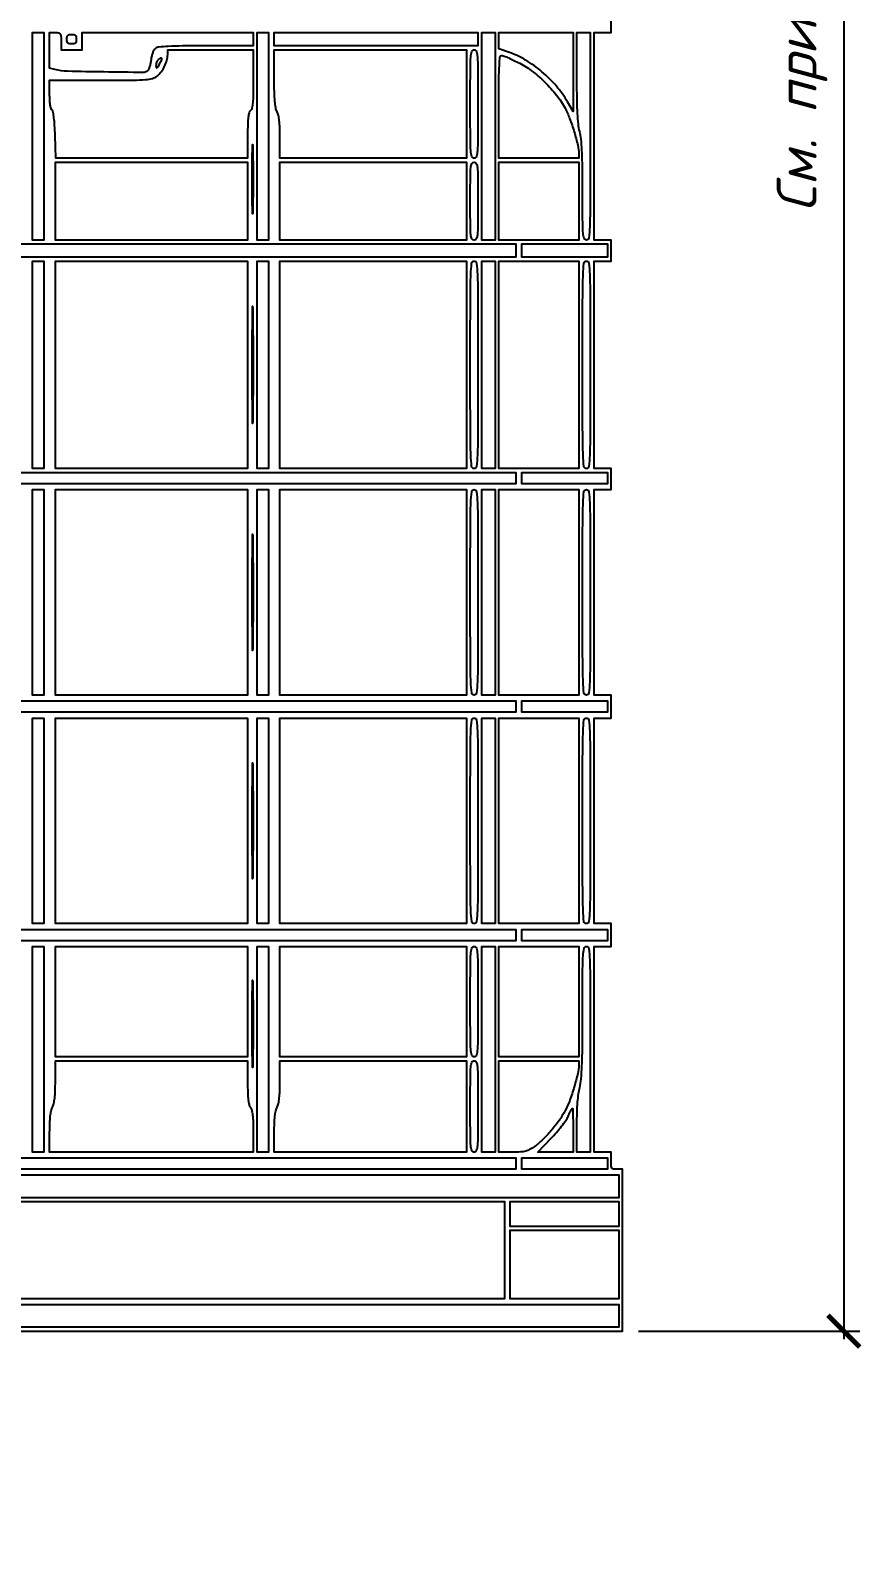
# Model space of a CAD drawing. Header units: millimetres. Extents: x -300689 to 10556, y -104928 to 107291.
# Drawn here: x -20795.2 to -20743, y 28002.7 to 28099 of the extents above; entities that cross this region are included whole.
import ezdxf

# ---------------------------------------------------------------- set-up
doc = ezdxf.new("R2010")
doc.units = ezdxf.units.MM
doc.layers.add('линии', color=7, linetype='Continuous')
doc.styles.add('Ариал узк.', font='arial.ttf', dxfattribs={"width": 0.75, "height": 5})
doc.styles.add('стиль2', font='isocpeur.ttf', dxfattribs={"oblique": 15, "height": 2.5})
doc.dimstyles.new('1-1', dxfattribs={"dimscale": 0, "dimtxt": 2.7, "dimasz": 2, "dimexe": 1, "dimexo": 1, "dimgap": 1, "dimtad": 1, "dimdec": 0, "dimzin": 0, "dimdsep": 46, "dimtxsty": 'Ариал узк.', "dimblk1": 'ARCHTICK', "dimblk2": 'ARCHTICK', "dimsah": 1, "dimcen": 3, "dimdle": 0.5, "dimclrd": 256, "dimclre": 256, "dimclrt": 256, "dimadec": 0, "dimazin": 0, "dimtfac": 1, "dimtdec": 0, "dimtofl": 0, "dimtmove": 1, "dimatfit": 3, "dimldrblk": 'DOTSMALL', "dimfxl": 0, "dimtolj": 1, "dimtzin": 0, "dimarcsym": 0})

# ---------------------------------------------------------------- blocks, each defined once
blk = doc.blocks.new('_ARCHTICK')
at = {"color": 0, "linetype": 'ByBlock', "ltscale": 10, "const_width": 0.15}
blk.add_lwpolyline([(-0.5, -0.5), (0.5, 0.5)], dxfattribs=at)
blk = doc.blocks.new('*D109')
at = {"layer": 'Defpoints', "color": 0, "linetype": 'ByBlock', "ltscale": 0.25}
for p in [(-20758.636, 28183.253), (-20757.987, 28017.216), (-20744.068, 28017.216)]:
    blk.add_point(p, dxfattribs=at)
at = {"layer": 'линии', "linetype": 'ByBlock', "lineweight": -2, "ltscale": 0.25}
for p, q in [((-20744.068, 28183.753), (-20744.068, 28016.716)), ((-20757.636, 28183.253), (-20743.068, 28183.253)), ((-20756.987, 28017.216), (-20743.068, 28017.216))]:
    blk.add_line(p, q, dxfattribs=at)
at = {"layer": 'линии', "linetype": 'ByBlock', "lineweight": -2, "ltscale": 0.25, "xscale": 2, "yscale": 2, "zscale": 2}
for p, rotation in [((-20744.068, 28183.253), 90), ((-20744.068, 28017.216), 270)]:
    blk.add_blockref('_ARCHTICK', p, dxfattribs=dict(at, rotation=rotation))
at = {"layer": 'линии', "linetype": 'ByBlock', "ltscale": 0.25, "insert": (-20746.693, 28100.234), "char_height": 2.5, "attachment_point": 5, "rotation": 90, "style": 'стиль2'}
blk.add_mtext('\\A1;См. примечание', dxfattribs=at)
blk = doc.blocks.new('_DotSmall')
at = {"color": 0, "linetype": 'ByBlock', "const_width": 0.5}
blk.add_lwpolyline([(-0.0625, 0, 1), (0.0625, 0, 1)], format="xyb", close=True, dxfattribs=at)

msp = doc.modelspace()

# ---------------------------------------------------------------- linework, layer by layer
msp.add_lwpolyline([(-20828.253, 28017.2101, -0.000124), (-20804.2146, 28017.216), (-20757.9872, 28017.216), (-20757.9872, 28022.3058), (-20757.9872, 28027.3956), (-20758.3465, 28027.3956, -0.036189), (-20758.5622, 28027.4113, -0.212646), (-20758.6559, 28027.4705, -0.135673), (-20758.6976, 28027.597, -0.012152), (-20758.7058, 28027.9346), (-20758.7058, 28028.4735), (-20759.2447, 28028.4735), (-20759.7836, 28028.4735), (-20759.7836, 28034.9405), (-20759.7836, 28041.4076), (-20759.2447, 28041.4076), (-20758.7058, 28041.4076), (-20758.7058, 28042.1261), (-20758.7058, 28042.8447), (-20759.2447, 28042.8447), (-20759.7836, 28042.8447), (-20759.7836, 28049.3117), (-20759.7836, 28055.7788), (-20759.2447, 28055.7788), (-20758.7058, 28055.7788), (-20758.7058, 28056.4973), (-20758.7058, 28057.2159), (-20759.2447, 28057.2159), (-20759.7836, 28057.2159), (-20759.7836, 28063.6829), (-20759.7836, 28070.15), (-20759.2447, 28070.15), (-20758.7058, 28070.15), (-20758.7058, 28070.8086), (-20758.7058, 28071.4673), (-20759.2447, 28071.4673), (-20759.7836, 28071.4673), (-20759.7836, 28077.9942), (-20759.7836, 28084.5212), (-20759.2447, 28084.5212), (-20758.7058, 28084.5212), (-20758.7058, 28085.1798), (-20758.7058, 28085.8385), (-20759.2447, 28085.8385), (-20759.7836, 28085.8385), (-20759.7836, 28092.3654), (-20759.7836, 28098.8924), (-20759.2447, 28098.8924), (-20758.7058, 28098.8924), (-20758.7058, 28100.2097)], format="xyb")
for points in [[(-20794.3942, 28092.3654), (-20794.3942, 28085.8385), (-20794.7535, 28085.8385), (-20795.1128, 28085.8385), (-20795.1128, 28092.3654), (-20795.1128, 28098.8924), (-20794.7535, 28098.8924), (-20794.3942, 28098.8924)], [(-20780.2626, 28092.3654), (-20780.2626, 28085.8385), (-20780.6218, 28085.8385), (-20780.9811, 28085.8385), (-20780.9811, 28092.3654), (-20780.9811, 28098.8924), (-20780.6218, 28098.8924), (-20780.2626, 28098.8924)], [(-20767.089, 28098.4732), (-20767.089, 28098.054), (-20773.4961, 28098.054), (-20779.9033, 28098.054), (-20779.9033, 28098.4732), (-20779.9033, 28098.8924), (-20773.4961, 28098.8924), (-20767.089, 28098.8924)], [(-20766.0111, 28092.3654), (-20766.0111, 28085.8385), (-20766.4303, 28085.8385), (-20766.8494, 28085.8385), (-20766.8494, 28092.3654), (-20766.8494, 28098.8924), (-20766.4303, 28098.8924), (-20766.0111, 28098.8924)], [(-20781.5799, 28088.2936), (-20781.5799, 28085.8385), (-20787.6278, 28085.8385), (-20793.6757, 28085.8385), (-20793.6757, 28088.2936), (-20793.6757, 28090.7487), (-20787.6278, 28090.7487), (-20781.5799, 28090.7487)], [(-20767.8075, 28088.2936), (-20767.8075, 28085.8385), (-20773.6758, 28085.8385), (-20779.544, 28085.8385), (-20779.544, 28088.2936), (-20779.544, 28090.7487), (-20773.6758, 28090.7487), (-20767.8075, 28090.7487)], [(-20760.7417, 28088.2936), (-20760.7417, 28085.8385), (-20763.2566, 28085.8385), (-20765.7716, 28085.8385), (-20765.7716, 28088.2936), (-20765.7716, 28090.7487), (-20763.2566, 28090.7487), (-20760.7417, 28090.7487)], [(-20764.6938, 28085.1798), (-20764.6938, 28084.7607), (-20802.3583, 28084.7607), (-20840.0228, 28084.7607), (-20840.0228, 28085.1798), (-20840.0228, 28085.599), (-20802.3583, 28085.599), (-20764.6938, 28085.599)], [(-20758.9453, 28085.1798), (-20758.9453, 28084.7607), (-20761.6399, 28084.7607), (-20764.3345, 28084.7607), (-20764.3345, 28085.1798), (-20764.3345, 28085.599), (-20761.6399, 28085.599), (-20758.9453, 28085.599)], [(-20794.3942, 28077.9942), (-20794.3942, 28071.4673), (-20794.7535, 28071.4673), (-20795.1128, 28071.4673), (-20795.1128, 28077.9942), (-20795.1128, 28084.5212), (-20794.7535, 28084.5212), (-20794.3942, 28084.5212)], [(-20781.5799, 28077.9942), (-20781.5799, 28071.4673), (-20787.6278, 28071.4673), (-20793.6757, 28071.4673), (-20793.6757, 28077.9942), (-20793.6757, 28084.5212), (-20787.6278, 28084.5212), (-20781.5799, 28084.5212)], [(-20780.2626, 28077.9942), (-20780.2626, 28071.4673), (-20780.6218, 28071.4673), (-20780.9811, 28071.4673), (-20780.9811, 28077.9942), (-20780.9811, 28084.5212), (-20780.6218, 28084.5212), (-20780.2626, 28084.5212)], [(-20767.8075, 28077.9942), (-20767.8075, 28071.4673), (-20773.6758, 28071.4673), (-20779.544, 28071.4673), (-20779.544, 28077.9942), (-20779.544, 28084.5212), (-20773.6758, 28084.5212), (-20767.8075, 28084.5212)], [(-20766.0111, 28077.9942), (-20766.0111, 28071.4673), (-20766.4303, 28071.4673), (-20766.8494, 28071.4673), (-20766.8494, 28077.9942), (-20766.8494, 28084.5212), (-20766.4303, 28084.5212), (-20766.0111, 28084.5212)], [(-20760.7417, 28077.9942), (-20760.7417, 28071.4673), (-20763.2566, 28071.4673), (-20765.7716, 28071.4673), (-20765.7716, 28077.9942), (-20765.7716, 28084.5212), (-20763.2566, 28084.5212), (-20760.7417, 28084.5212)], [(-20764.6938, 28070.8685), (-20764.6938, 28070.5092), (-20802.3583, 28070.5092), (-20840.0228, 28070.5092), (-20840.0228, 28070.8685), (-20840.0228, 28071.2278), (-20802.3583, 28071.2278), (-20764.6938, 28071.2278)], [(-20758.9453, 28070.8685), (-20758.9453, 28070.5092), (-20761.6399, 28070.5092), (-20764.3345, 28070.5092), (-20764.3345, 28070.8685), (-20764.3345, 28071.2278), (-20761.6399, 28071.2278), (-20758.9453, 28071.2278)], [(-20794.3942, 28063.6829), (-20794.3942, 28057.2159), (-20794.7535, 28057.2159), (-20795.1128, 28057.2159), (-20795.1128, 28063.6829), (-20795.1128, 28070.15), (-20794.7535, 28070.15), (-20794.3942, 28070.15)], [(-20781.5799, 28063.6829), (-20781.5799, 28057.2159), (-20787.6278, 28057.2159), (-20793.6757, 28057.2159), (-20793.6757, 28063.6829), (-20793.6757, 28070.15), (-20787.6278, 28070.15), (-20781.5799, 28070.15)], [(-20780.2626, 28063.6829), (-20780.2626, 28057.2159), (-20780.6218, 28057.2159), (-20780.9811, 28057.2159), (-20780.9811, 28063.6829), (-20780.9811, 28070.15), (-20780.6218, 28070.15), (-20780.2626, 28070.15)], [(-20767.8075, 28063.6829), (-20767.8075, 28057.2159), (-20773.6758, 28057.2159), (-20779.544, 28057.2159), (-20779.544, 28063.6829), (-20779.544, 28070.15), (-20773.6758, 28070.15), (-20767.8075, 28070.15)], [(-20766.0111, 28063.6829), (-20766.0111, 28057.2159), (-20766.4303, 28057.2159), (-20766.8494, 28057.2159), (-20766.8494, 28063.6829), (-20766.8494, 28070.15), (-20766.4303, 28070.15), (-20766.0111, 28070.15)], [(-20760.7417, 28063.6829), (-20760.7417, 28057.2159), (-20763.2566, 28057.2159), (-20765.7716, 28057.2159), (-20765.7716, 28063.6829), (-20765.7716, 28070.15), (-20763.2566, 28070.15), (-20760.7417, 28070.15)], [(-20764.6938, 28056.4973), (-20764.6938, 28056.138), (-20802.3583, 28056.138), (-20840.0228, 28056.138), (-20840.0228, 28056.4973), (-20840.0228, 28056.8566), (-20802.3583, 28056.8566), (-20764.6938, 28056.8566)], [(-20758.9453, 28056.4973), (-20758.9453, 28056.138), (-20761.6399, 28056.138), (-20764.3345, 28056.138), (-20764.3345, 28056.4973), (-20764.3345, 28056.8566), (-20761.6399, 28056.8566), (-20758.9453, 28056.8566)], [(-20794.3942, 28049.3117), (-20794.3942, 28042.8447), (-20794.7535, 28042.8447), (-20795.1128, 28042.8447), (-20795.1128, 28049.3117), (-20795.1128, 28055.7788), (-20794.7535, 28055.7788), (-20794.3942, 28055.7788)], [(-20781.5799, 28049.3117), (-20781.5799, 28042.8447), (-20787.6278, 28042.8447), (-20793.6757, 28042.8447), (-20793.6757, 28049.3117), (-20793.6757, 28055.7788), (-20787.6278, 28055.7788), (-20781.5799, 28055.7788)], [(-20780.2626, 28049.3117), (-20780.2626, 28042.8447), (-20780.6218, 28042.8447), (-20780.9811, 28042.8447), (-20780.9811, 28049.3117), (-20780.9811, 28055.7788), (-20780.6218, 28055.7788), (-20780.2626, 28055.7788)], [(-20767.8075, 28049.3117), (-20767.8075, 28042.8447), (-20773.6758, 28042.8447), (-20779.544, 28042.8447), (-20779.544, 28049.3117), (-20779.544, 28055.7788), (-20773.6758, 28055.7788), (-20767.8075, 28055.7788)], [(-20766.0111, 28049.3117), (-20766.0111, 28042.8447), (-20766.4303, 28042.8447), (-20766.8494, 28042.8447), (-20766.8494, 28049.3117), (-20766.8494, 28055.7788), (-20766.4303, 28055.7788), (-20766.0111, 28055.7788)], [(-20760.7417, 28049.3117), (-20760.7417, 28042.8447), (-20763.2566, 28042.8447), (-20765.7716, 28042.8447), (-20765.7716, 28049.3117), (-20765.7716, 28055.7788), (-20763.2566, 28055.7788), (-20760.7417, 28055.7788)], [(-20764.6938, 28042.1261), (-20764.6938, 28041.7668), (-20802.3583, 28041.7668), (-20840.0228, 28041.7668), (-20840.0228, 28042.1261), (-20840.0228, 28042.4854), (-20802.3583, 28042.4854), (-20764.6938, 28042.4854)], [(-20758.9453, 28042.1261), (-20758.9453, 28041.7668), (-20761.6399, 28041.7668), (-20764.3345, 28041.7668), (-20764.3345, 28042.1261), (-20764.3345, 28042.4854), (-20761.6399, 28042.4854), (-20758.9453, 28042.4854)], [(-20794.3942, 28034.9405), (-20794.3942, 28028.4735), (-20794.7535, 28028.4735), (-20795.1128, 28028.4735), (-20795.1128, 28034.9405), (-20795.1128, 28041.4076), (-20794.7535, 28041.4076), (-20794.3942, 28041.4076)], [(-20781.5799, 28037.9345), (-20781.5799, 28034.4615), (-20787.6278, 28034.4615), (-20793.6757, 28034.4615), (-20793.6757, 28037.9345), (-20793.6757, 28041.4076), (-20787.6278, 28041.4076), (-20781.5799, 28041.4076)], [(-20780.2626, 28034.9405), (-20780.2626, 28028.4735), (-20780.6218, 28028.4735), (-20780.9811, 28028.4735), (-20780.9811, 28034.9405), (-20780.9811, 28041.4076), (-20780.6218, 28041.4076), (-20780.2626, 28041.4076)], [(-20767.8075, 28037.9345), (-20767.8075, 28034.4615), (-20773.6758, 28034.4615), (-20779.544, 28034.4615), (-20779.544, 28037.9345), (-20779.544, 28041.4076), (-20773.6758, 28041.4076), (-20767.8075, 28041.4076)], [(-20766.0111, 28034.9405), (-20766.0111, 28028.4735), (-20766.4303, 28028.4735), (-20766.8494, 28028.4735), (-20766.8494, 28034.9405), (-20766.8494, 28041.4076), (-20766.4303, 28041.4076), (-20766.0111, 28041.4076)], [(-20760.7417, 28037.9345), (-20760.7417, 28034.4615), (-20763.2566, 28034.4615), (-20765.7716, 28034.4615), (-20765.7716, 28037.9345), (-20765.7716, 28041.4076), (-20763.2566, 28041.4076), (-20760.7417, 28041.4076)], [(-20764.6938, 28027.7549), (-20764.6938, 28027.3956), (-20802.3583, 28027.3956), (-20840.0228, 28027.3956), (-20840.0228, 28027.7549), (-20840.0228, 28028.1142), (-20802.3583, 28028.1142), (-20764.6938, 28028.1142)], [(-20758.9453, 28027.7549), (-20758.9453, 28027.3956), (-20761.6399, 28027.3956), (-20764.3345, 28027.3956), (-20764.3345, 28027.7549), (-20764.3345, 28028.1142), (-20761.6399, 28028.1142), (-20758.9453, 28028.1142)], [(-20758.2267, 28026.3178), (-20758.2267, 28025.5992), (-20802.2984, 28025.5992), (-20846.3701, 28025.5992), (-20846.3701, 28026.3178), (-20846.3701, 28027.0364), (-20802.2984, 28027.0364), (-20758.2267, 28027.0364)], [(-20765.4123, 28022.3058), (-20765.4123, 28019.252), (-20782.059, 28019.252), (-20798.7056, 28019.252), (-20798.7056, 28022.3058), (-20798.7056, 28025.3597), (-20782.059, 28025.3597), (-20765.4123, 28025.3597)], [(-20758.2267, 28024.5813), (-20758.2267, 28023.8028), (-20761.6399, 28023.8028), (-20765.053, 28023.8028), (-20765.053, 28024.5813), (-20765.053, 28025.3597), (-20761.6399, 28025.3597), (-20758.2267, 28025.3597)], [(-20758.2267, 28021.4076), (-20758.2267, 28019.252), (-20761.6399, 28019.252), (-20765.053, 28019.252), (-20765.053, 28021.4076), (-20765.053, 28023.5633), (-20761.6399, 28023.5633), (-20758.2267, 28023.5633)], [(-20758.2267, 28018.1741), (-20758.2267, 28017.4556), (-20802.2984, 28017.4556), (-20846.3701, 28017.4556), (-20846.3701, 28018.1741), (-20846.3701, 28018.8927), (-20802.2984, 28018.8927), (-20758.2267, 28018.8927)]]:
    msp.add_lwpolyline(points, close=True)
for points in [[(-20793.3164, 28098.3534), (-20793.3164, 28097.8145), (-20792.6577, 28097.8145), (-20791.999, 28097.8145), (-20791.999, 28098.3534), (-20791.999, 28098.8924), (-20786.6098, 28098.8924), (-20781.2206, 28098.8924), (-20781.2206, 28098.4732), (-20781.2206, 28098.054), (-20784.1918, 28098.054, 0.002424), (-20785.6721, 28098.0469, 0.009885), (-20786.5714, 28098.0204, 0.011239), (-20787.1651, 28097.9777, 0.135109), (-20787.3776, 28097.8971, 0.099154), (-20787.4706, 28097.7956, 0.043611), (-20787.5513, 28097.6313, 0.03754), (-20787.6149, 28097.4219, 0.026866), (-20787.6553, 28097.1804, -0.024097), (-20787.6916, 28096.9561, -0.027006), (-20787.7484, 28096.7449, -0.027753), (-20787.8157, 28096.5725, -0.113098), (-20787.8836, 28096.4836, -0.177095), (-20788.1662, 28096.383, -0.001385), (-20790.6178, 28096.4104, -0.003516), (-20792.9132, 28096.4585, -0.052703), (-20793.7056, 28096.5647), (-20794.035, 28096.6448), (-20794.035, 28097.7686), (-20794.035, 28098.8924), (-20793.6757, 28098.8924, -0.036189), (-20793.46, 28098.8767, -0.212646), (-20793.3663, 28098.8175, -0.135673), (-20793.3246, 28098.691, -0.012152)], [(-20792.3583, 28098.4732, -0.045527), (-20792.3722, 28098.3213, -0.152009), (-20792.4182, 28098.2337, -0.152009), (-20792.5058, 28098.1877, -0.045527), (-20792.6577, 28098.1738, -0.045527), (-20792.8096, 28098.1877, -0.152009), (-20792.8972, 28098.2337, -0.152009), (-20792.9433, 28098.3213, -0.045527), (-20792.9571, 28098.4732, -0.045527), (-20792.9433, 28098.6251, -0.152009), (-20792.8972, 28098.7127, -0.152009), (-20792.8096, 28098.7587, -0.045527), (-20792.6577, 28098.7726, -0.045527), (-20792.5058, 28098.7587, -0.152009), (-20792.4182, 28098.7127, -0.152009), (-20792.3722, 28098.6251, -0.045527)], [(-20761.1021, 28096.4073), (-20761.1032, 28093.9223), (-20761.4531, 28094.5324, 0.047546), (-20762.1484, 28095.515, 0.03898), (-20763.0612, 28096.4218, 0.039573), (-20764.085, 28097.1605, 0.054627), (-20765.1112, 28097.6396), (-20765.7716, 28097.8641), (-20765.7716, 28098.3782), (-20765.7716, 28098.8924), (-20763.4363, 28098.8924), (-20761.101, 28098.8924)], [(-20760.0231, 28092.3654, -0.000491), (-20760.0273, 28088.0722, -0.008679), (-20760.0542, 28086.6843, -0.02016), (-20760.1089, 28085.9752, -0.380257), (-20760.2626, 28085.8385, -0.318336), (-20760.4034, 28085.9382, -0.065105), (-20760.4701, 28086.2541, -0.018236), (-20760.4981, 28086.9291, -0.001143), (-20760.5036, 28088.9223, 0.002748), (-20760.5128, 28090.4652, 0.009034), (-20760.5428, 28091.4831, 0.013121), (-20760.5953, 28092.1925, 0.040564), (-20760.6818, 28092.6648, -0.039109), (-20760.767, 28093.1224, -0.013541), (-20760.8199, 28093.7926, -0.009593), (-20760.8505, 28094.7327, -0.003209), (-20760.86, 28096.1079), (-20760.8614, 28098.8924), (-20760.4423, 28098.8924), (-20760.0231, 28098.8924)], [(-20781.2206, 28095.9729, -0.003665), (-20781.2278, 28095.0015, -0.018836), (-20781.2559, 28094.4637, -0.031768), (-20781.3067, 28094.1357, -0.166783), (-20781.4003, 28093.9822, 0.153611), (-20781.4908, 28093.842, 0.038664), (-20781.5431, 28093.5718, 0.023162), (-20781.5722, 28093.141, 0.005296), (-20781.5799, 28092.4107), (-20781.5799, 28090.9882), (-20787.6152, 28090.9882), (-20793.6505, 28090.9882), (-20793.693, 28092.4193, 0.00695), (-20793.7205, 28093.0494, 0.015875), (-20793.7629, 28093.5232, 0.015934), (-20793.8162, 28093.8692, 0.151316), (-20793.8853, 28094.0002, -0.135486), (-20793.9486, 28094.1118, -0.025411), (-20793.9948, 28094.3444, -0.023175), (-20794.0252, 28094.651, -0.013123), (-20794.035, 28095.0241), (-20794.035, 28095.8984), (-20790.8176, 28095.8984, 0.001312), (-20788.7609, 28095.9038, 0.016954), (-20787.9942, 28095.9338, 0.048708), (-20787.57, 28096.0068, 0.100027), (-20787.2702, 28096.158, 0.066015), (-20787.0157, 28096.4191, 0.046697), (-20786.8024, 28096.7691, 0.046756), (-20786.6581, 28097.152, 0.066865), (-20786.6098, 28097.5113), (-20786.6098, 28097.8145), (-20783.9152, 28097.8145), (-20781.2206, 28097.8145)], [(-20787.1346, 28096.897, -0.006264), (-20787.2417, 28096.7052, -0.147515), (-20787.2863, 28096.6631, -0.517805), (-20787.3147, 28096.6783, -0.025853), (-20787.3236, 28096.8025, -0.050883), (-20787.315, 28096.9069, -0.039032), (-20787.2854, 28097.0176, -0.040064), (-20787.2407, 28097.1177, -0.071459), (-20787.1867, 28097.1898, -0.060074), (-20787.0566, 28097.2919, -0.527022), (-20787.0008, 28097.2667, -0.14858), (-20787.0161, 28097.139, -0.020675)], [(-20767.8075, 28094.4014), (-20767.8075, 28090.9882), (-20773.6758, 28090.9882), (-20779.544, 28090.9882), (-20779.5447, 28092.2756, 0.008105), (-20779.555, 28092.8867, 0.019188), (-20779.5874, 28093.3406, 0.025364), (-20779.642, 28093.6774, 0.067492), (-20779.7244, 28093.9061, -0.075491), (-20779.8116, 28094.1608, -0.023848), (-20779.8646, 28094.5606, -0.016156), (-20779.8947, 28095.143, -0.004836), (-20779.9033, 28096.0318), (-20779.9033, 28097.8145), (-20773.8554, 28097.8145), (-20767.8075, 28097.8145)], [(-20767.089, 28094.4014, -0.001015), (-20767.0935, 28092.1878, -0.016502), (-20767.121, 28091.4448, -0.056699), (-20767.1861, 28091.0935, -0.329776), (-20767.3285, 28090.9882, -0.329776), (-20767.4708, 28091.0935, -0.056699), (-20767.536, 28091.4448, -0.016502), (-20767.5635, 28092.1878, -0.001015), (-20767.568, 28094.4014, -0.001015), (-20767.5635, 28096.6149, -0.016502), (-20767.536, 28097.3579, -0.056699), (-20767.4708, 28097.7092, -0.329776), (-20767.3285, 28097.8145, -0.329776), (-20767.1861, 28097.7092, -0.056699), (-20767.121, 28097.3579, -0.016502), (-20767.0935, 28096.6149, -0.001015)], [(-20764.5602, 28097.0166, -0.046877), (-20763.7342, 28096.5055, -0.03114), (-20762.8887, 28095.7787, -0.031137), (-20762.14, 28094.9523, -0.046809), (-20761.607, 28094.1396, -0.032744), (-20761.3182, 28093.4952, -0.015799), (-20761.0298, 28092.6375, -0.014808), (-20760.8039, 28091.7987, -0.058442), (-20760.7417, 28091.2684), (-20760.7417, 28090.9882), (-20763.2566, 28090.9882), (-20765.7716, 28090.9882), (-20765.7716, 28094.2217, -0.001744), (-20765.7656, 28095.9494, -0.01089), (-20765.7402, 28096.8334, -0.012366), (-20765.6995, 28097.3725, -0.385219), (-20765.6081, 28097.4552, -0.092688), (-20765.5045, 28097.4359, -0.006685), (-20765.2328, 28097.3264, -0.00919), (-20764.9108, 28097.1846, -0.006814)], [(-20781.2508, 28087.7247, -0.018998), (-20781.2639, 28087.4932, -0.945007), (-20781.2763, 28087.4936, -0.003865), (-20781.2847, 28088.2751, -0.000771), (-20781.2869, 28089.6708, -0.000771), (-20781.2847, 28091.0666, -0.003865), (-20781.2763, 28091.848, -0.945007), (-20781.2639, 28091.8485, -0.018998), (-20781.2508, 28091.6169, -0.002921), (-20781.2395, 28090.731, -0.001714), (-20781.2359, 28089.6708, -0.001714), (-20781.2395, 28088.6107, -0.002921)], [(-20767.089, 28088.2936, -0.001501), (-20767.0937, 28086.7198, -0.022816), (-20767.1218, 28086.1753, -0.086689), (-20767.191, 28085.9254, -0.289626), (-20767.3285, 28085.8385, -0.289626), (-20767.4659, 28085.9254, -0.086689), (-20767.5351, 28086.1753, -0.022816), (-20767.5633, 28086.7198, -0.001501), (-20767.568, 28088.2936, -0.001501), (-20767.5633, 28089.8674, -0.022816), (-20767.5351, 28090.4119, -0.086689), (-20767.4659, 28090.6618, -0.289626), (-20767.3285, 28090.7487, -0.289626), (-20767.191, 28090.6618, -0.086689), (-20767.1218, 28090.4119, -0.022816), (-20767.0937, 28089.8674, -0.001501)], [(-20767.089, 28077.9942, -0.000491), (-20767.0932, 28073.701, -0.008679), (-20767.12, 28072.3131, -0.02016), (-20767.1747, 28071.604, -0.380257), (-20767.3285, 28071.4673, -0.380257), (-20767.4823, 28071.604, -0.02016), (-20767.537, 28072.3131, -0.008679), (-20767.5638, 28073.701, -0.000491), (-20767.568, 28077.9942, -0.000491), (-20767.5638, 28082.2875, -0.008679), (-20767.537, 28083.6754, -0.02016), (-20767.4823, 28084.3844, -0.380257), (-20767.3285, 28084.5212, -0.380257), (-20767.1747, 28084.3844, -0.02016), (-20767.12, 28083.6754, -0.008679), (-20767.0932, 28082.2875, -0.000491)], [(-20760.0231, 28077.9942, -0.000491), (-20760.0273, 28073.701, -0.008679), (-20760.0542, 28072.3131, -0.02016), (-20760.1089, 28071.604, -0.380257), (-20760.2626, 28071.4673, -0.380257), (-20760.4164, 28071.604, -0.02016), (-20760.4711, 28072.3131, -0.008679), (-20760.4979, 28073.701, -0.000491), (-20760.5022, 28077.9942, -0.000491), (-20760.4979, 28082.2875, -0.008679), (-20760.4711, 28083.6754, -0.02016), (-20760.4164, 28084.3844, -0.380257), (-20760.2626, 28084.5212, -0.380257), (-20760.1089, 28084.3844, -0.02016), (-20760.0542, 28083.6754, -0.008679), (-20760.0273, 28082.2875, -0.000491)], [(-20781.2507, 28074.6624, -0.011633), (-20781.2629, 28074.2982, -0.967009), (-20781.2746, 28074.2985, -0.00211), (-20781.2825, 28075.6316, -0.000429), (-20781.2845, 28077.9942, -0.000425), (-20781.2825, 28080.3557, -0.002174), (-20781.2745, 28081.6674, -0.970897), (-20781.263, 28081.6677, -0.009628), (-20781.2506, 28081.2492, -0.00159), (-20781.2401, 28079.7378, -0.000949), (-20781.2367, 28077.94, -0.00095), (-20781.2401, 28076.1495, -0.001649)], [(-20767.089, 28063.6829, -0.000496), (-20767.0932, 28059.4297, -0.008759), (-20767.12, 28058.0542, -0.020486), (-20767.1749, 28057.3522, -0.379787), (-20767.3285, 28057.2159, -0.379787), (-20767.4821, 28057.3522, -0.020486), (-20767.537, 28058.0542, -0.008759), (-20767.5638, 28059.4297, -0.000496), (-20767.568, 28063.6829, -0.000496), (-20767.5638, 28067.9361, -0.008759), (-20767.537, 28069.3116, -0.020486), (-20767.4821, 28070.0136, -0.379787), (-20767.3285, 28070.15, -0.379787), (-20767.1749, 28070.0136, -0.020486), (-20767.12, 28069.3116, -0.008759), (-20767.0932, 28067.9361, -0.000496)], [(-20760.0231, 28063.6829, -0.000496), (-20760.0273, 28059.4297, -0.008759), (-20760.0542, 28058.0542, -0.020486), (-20760.109, 28057.3522, -0.379787), (-20760.2626, 28057.2159, -0.379787), (-20760.4163, 28057.3522, -0.020486), (-20760.4711, 28058.0542, -0.008759), (-20760.4979, 28059.4297, -0.000496), (-20760.5022, 28063.6829, -0.000496), (-20760.4979, 28067.9361, -0.008759), (-20760.4711, 28069.3116, -0.020486), (-20760.4163, 28070.0136, -0.379787), (-20760.2626, 28070.15, -0.379787), (-20760.109, 28070.0136, -0.020486), (-20760.0542, 28069.3116, -0.008759), (-20760.0273, 28067.9361, -0.000496)], [(-20781.2507, 28060.4195, -0.010664), (-20781.263, 28060.0317, -0.968786), (-20781.2746, 28060.0319, -0.002163), (-20781.2825, 28061.3424, -0.000431), (-20781.2845, 28063.6829, -0.000431), (-20781.2825, 28066.0235, -0.002163), (-20781.2746, 28067.3339, -0.968786), (-20781.263, 28067.3342, -0.010664), (-20781.2507, 28066.9464, -0.001635), (-20781.2401, 28065.4608, -0.000959), (-20781.2367, 28063.6829, -0.000959), (-20781.2401, 28061.9051, -0.001635)], [(-20767.089, 28049.3117, -0.000496), (-20767.0932, 28045.0585, -0.008759), (-20767.12, 28043.683, -0.020486), (-20767.1749, 28042.981, -0.379787), (-20767.3285, 28042.8447, -0.379787), (-20767.4821, 28042.981, -0.020486), (-20767.537, 28043.683, -0.008759), (-20767.5638, 28045.0585, -0.000496), (-20767.568, 28049.3117, -0.000496), (-20767.5638, 28053.5649, -0.008759), (-20767.537, 28054.9404, -0.020486), (-20767.4821, 28055.6424, -0.379787), (-20767.3285, 28055.7788, -0.379787), (-20767.1749, 28055.6424, -0.020486), (-20767.12, 28054.9404, -0.008759), (-20767.0932, 28053.5649, -0.000496)], [(-20760.0231, 28049.3117, -0.000496), (-20760.0273, 28045.0585, -0.008759), (-20760.0542, 28043.683, -0.020486), (-20760.109, 28042.981, -0.379787), (-20760.2626, 28042.8447, -0.379787), (-20760.4163, 28042.981, -0.020486), (-20760.4711, 28043.683, -0.008759), (-20760.4979, 28045.0585, -0.000496), (-20760.5022, 28049.3117, -0.000496), (-20760.4979, 28053.5649, -0.008759), (-20760.4711, 28054.9404, -0.020486), (-20760.4163, 28055.6424, -0.379787), (-20760.2626, 28055.7788, -0.379787), (-20760.109, 28055.6424, -0.020486), (-20760.0542, 28054.9404, -0.008759), (-20760.0273, 28053.5649, -0.000496)], [(-20781.2507, 28046.0483, -0.010664), (-20781.263, 28045.6605, -0.968786), (-20781.2746, 28045.6607, -0.002163), (-20781.2825, 28046.9712, -0.000431), (-20781.2845, 28049.3117, -0.000431), (-20781.2825, 28051.6523, -0.002163), (-20781.2746, 28052.9627, -0.968786), (-20781.263, 28052.963, -0.010664), (-20781.2507, 28052.5752, -0.001635), (-20781.2401, 28051.0896, -0.000959), (-20781.2367, 28049.3117, -0.000959), (-20781.2401, 28047.5339, -0.001635)], [(-20767.089, 28037.9345, -0.000994), (-20767.0934, 28035.681, -0.016221), (-20767.121, 28034.9255, -0.05532), (-20767.1858, 28034.5678, -0.331635), (-20767.3285, 28034.4615, -0.331635), (-20767.4711, 28034.5678, -0.05532), (-20767.536, 28034.9255, -0.016221), (-20767.5635, 28035.681, -0.000994), (-20767.568, 28037.9345, -0.000994), (-20767.5635, 28040.188, -0.016221), (-20767.536, 28040.9435, -0.05532), (-20767.4711, 28041.3013, -0.331635), (-20767.3285, 28041.4076, -0.331635), (-20767.1858, 28041.3013, -0.05532), (-20767.121, 28040.9435, -0.016221), (-20767.0934, 28040.188, -0.000994)], [(-20760.0231, 28034.9405), (-20760.0231, 28028.4735), (-20760.4423, 28028.4735), (-20760.8614, 28028.4735), (-20760.86, 28030.1801, -0.006975), (-20760.8485, 28030.9629, -0.011619), (-20760.8142, 28031.6213, -0.013691), (-20760.7592, 28032.1559, -0.033078), (-20760.6818, 28032.5453, 0.04479), (-20760.5919, 28033.0606, 0.011443), (-20760.5408, 28033.907, 0.00746), (-20760.512, 28035.1881, 0.001809), (-20760.5036, 28037.3058, -0.000822), (-20760.4983, 28039.9788, -0.01376), (-20760.4707, 28040.8647, -0.043245), (-20760.4082, 28041.2924, -0.347911), (-20760.2626, 28041.4076, -0.379787), (-20760.109, 28041.2712, -0.020486), (-20760.0542, 28040.5692, -0.008759), (-20760.0273, 28039.1937, -0.000496)], [(-20781.2508, 28034.0642, -0.016648), (-20781.2634, 28033.7991, -0.953549), (-20781.2755, 28033.7995, -0.002913), (-20781.2836, 28034.7959, -0.000596), (-20781.2857, 28036.5573, -0.000589), (-20781.2836, 28038.3175, -0.00303), (-20781.2754, 28039.2927, -0.960617), (-20781.2634, 28039.2931, -0.012958), (-20781.2507, 28038.9744, -0.002192), (-20781.2398, 28037.8447, -0.001317), (-20781.2363, 28036.5037, -0.001318), (-20781.2398, 28035.1698, -0.0023)], [(-20781.5799, 28032.8676, 0.006575), (-20781.5712, 28032.2037, 0.021018), (-20781.541, 28031.7619, 0.030653), (-20781.4887, 28031.4604, 0.10403), (-20781.4041, 28031.2808, -0.10223), (-20781.3203, 28031.1045, -0.030612), (-20781.2671, 28030.8103, -0.021495), (-20781.2353, 28030.3849, -0.007181), (-20781.2245, 28029.7609), (-20781.2206, 28028.4735), (-20787.6278, 28028.4735), (-20794.035, 28028.4735), (-20794.035, 28029.7173, -0.008555), (-20794.0249, 28030.3048, -0.019514), (-20793.9925, 28030.7471, -0.025501), (-20793.9379, 28031.078, -0.066718), (-20793.8561, 28031.3041, 0.067492), (-20793.7736, 28031.5328, 0.025364), (-20793.7191, 28031.8696, 0.019188), (-20793.6867, 28032.3235, 0.008105), (-20793.6764, 28032.9345), (-20793.6757, 28034.222), (-20787.6278, 28034.222), (-20781.5799, 28034.222)], [(-20767.8075, 28031.3477), (-20767.8075, 28028.4735), (-20773.8554, 28028.4735), (-20779.9033, 28028.4735), (-20779.9033, 28029.7173, -0.008555), (-20779.8932, 28030.3048, -0.019514), (-20779.8608, 28030.7471, -0.025501), (-20779.8063, 28031.078, -0.066718), (-20779.7244, 28031.3041, 0.067492), (-20779.642, 28031.5328, 0.025364), (-20779.5874, 28031.8696, 0.019188), (-20779.555, 28032.3235, 0.008105), (-20779.5447, 28032.9345), (-20779.544, 28034.222), (-20773.6758, 28034.222), (-20767.8075, 28034.222)], [(-20767.089, 28031.3477, -0.001241), (-20767.0936, 28029.4941, -0.019546), (-20767.1214, 28028.8627, -0.07148), (-20767.1888, 28028.5692, -0.309944), (-20767.3285, 28028.4735, -0.309944), (-20767.4681, 28028.5692, -0.07148), (-20767.5356, 28028.8627, -0.019546), (-20767.5634, 28029.4941, -0.001241), (-20767.568, 28031.3477, -0.001241), (-20767.5634, 28033.2014, -0.019546), (-20767.5356, 28033.8327, -0.07148), (-20767.4681, 28034.1262, -0.309944), (-20767.3285, 28034.222, -0.309944), (-20767.1888, 28034.1262, -0.07148), (-20767.1214, 28033.8327, -0.019546), (-20767.0936, 28033.2014, -0.001241)], [(-20760.7417, 28033.9417, -0.058382), (-20760.8037, 28033.4127, -0.014784), (-20761.0289, 28032.5756, -0.015765), (-20761.3156, 28031.7217, -0.033574), (-20761.6011, 28031.0868, -0.031029), (-20761.984, 28030.4646, -0.023275), (-20762.4774, 28029.8293, -0.02353), (-20763.0183, 28029.2532, -0.035748), (-20763.544, 28028.8119, -0.030825), (-20763.8334, 28028.6283, -0.064488), (-20764.0811, 28028.5308, -0.049448), (-20764.3851, 28028.4857, -0.012107), (-20764.8914, 28028.4735), (-20765.7716, 28028.4735), (-20765.7716, 28031.3477), (-20765.7716, 28034.222), (-20763.2566, 28034.222), (-20760.7417, 28034.222)], [(-20761.101, 28029.8507), (-20761.101, 28028.4735), (-20762.2097, 28028.4735), (-20763.3184, 28028.4735), (-20762.4791, 28029.3438, 0.013769), (-20762.1411, 28029.7142, 0.013246), (-20761.8195, 28030.1074, 0.013292), (-20761.5547, 28030.4687, 0.045953), (-20761.4121, 28030.7211, -0.006404), (-20761.3218, 28030.9154, -0.01017), (-20761.239, 28031.0791, -0.004437), (-20761.1654, 28031.2145, -0.272577), (-20761.1427, 28031.228, -0.404331), (-20761.1257, 28031.2115, -0.000899), (-20761.1132, 28030.8234, -0.004729), (-20761.104, 28030.3788, -0.002837)]]:
    msp.add_lwpolyline(points, format="xyb", close=True)

# ---------------------------------------------------------------- dimensions: what is measured, and where the dimension line sits
at = {"layer": 'линии', "linetype": 'ByBlock', "ltscale": 0.25}
dim = msp.add_linear_dim(base=(-20744.0678, 28017.216), p1=(-20758.6364, 28183.2529), p2=(-20757.9872, 28017.216), angle=90, text='См. примечание', dimstyle='1-1', override={"dimscale": 1, "dimtxsty": 'стиль2'}, dxfattribs=at)
dim.commit()
dim.dimension.update_dxf_attribs({"geometry": '*D109', "text_midpoint": (-20746.6928, 28100.2345)})

doc.saveas('drawing.dxf')
